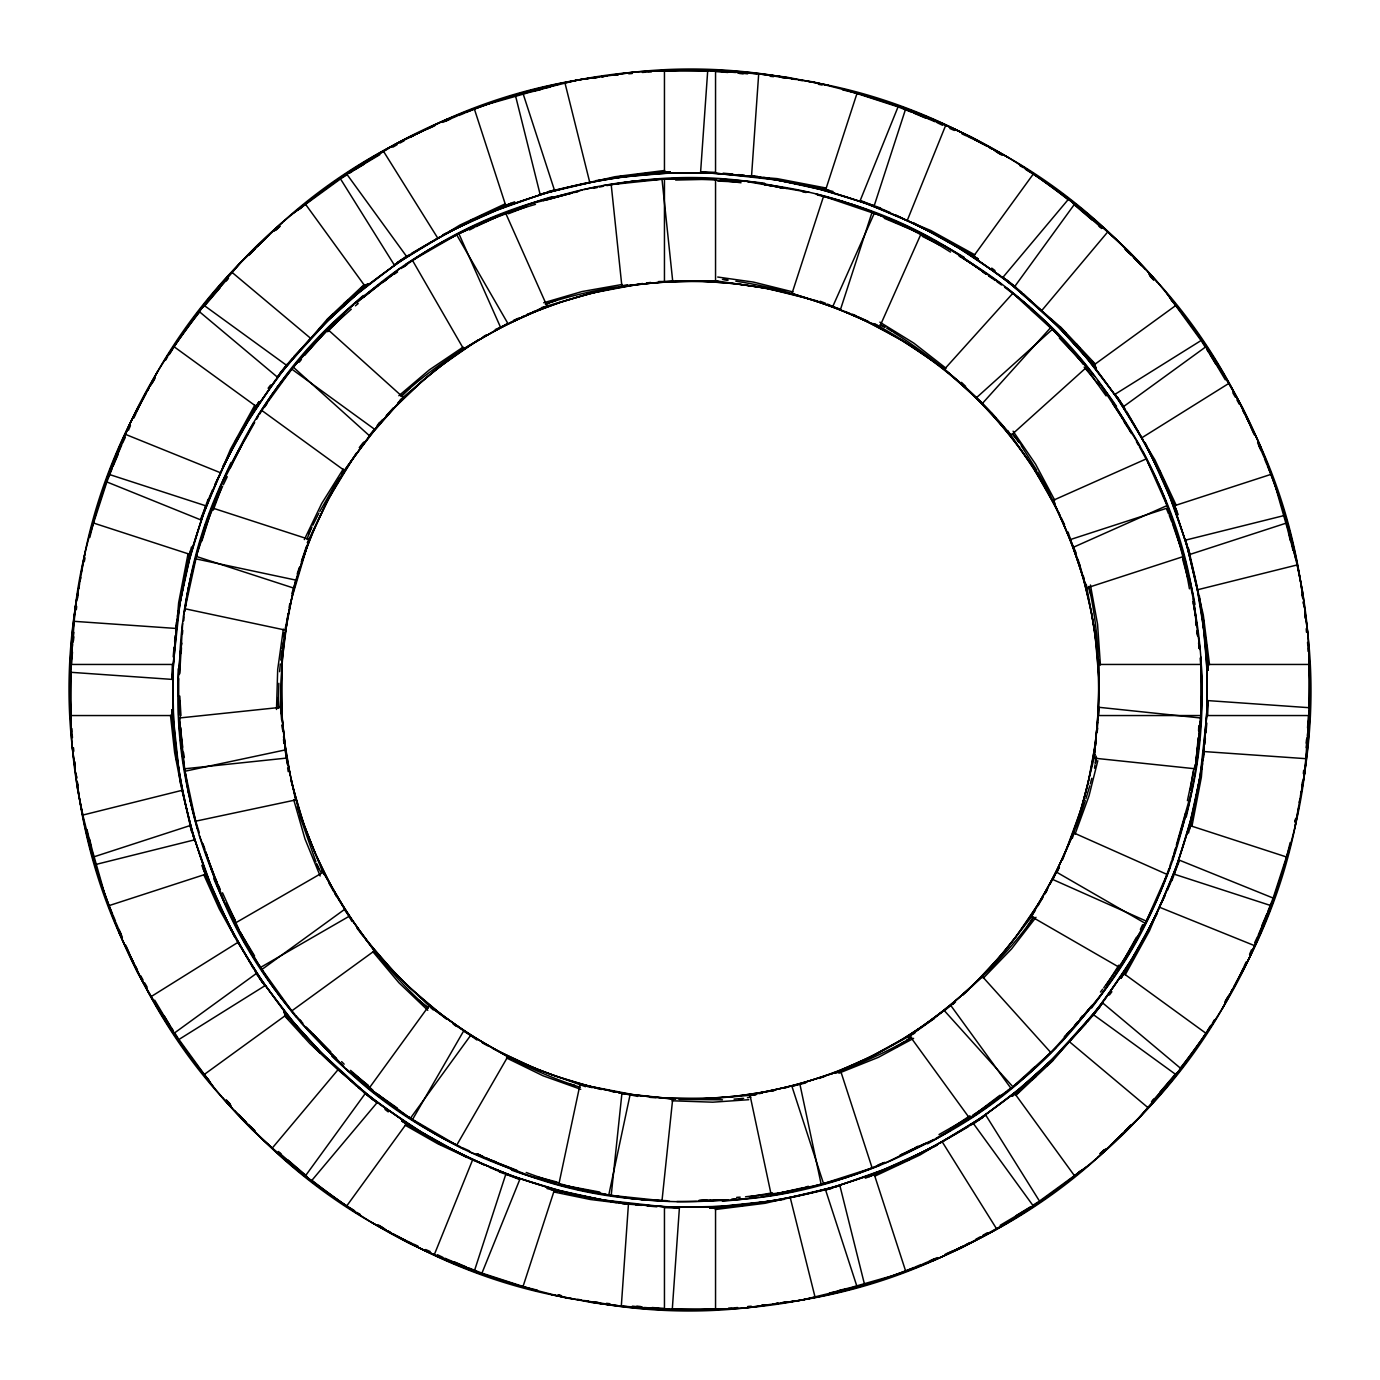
<?xml version="1.0" encoding="UTF-8"?>
<svg xmlns="http://www.w3.org/2000/svg" width="1380" height="1380" viewBox="0 0 1380 1380"><rect width="100%" height="100%" fill="white"/><g stroke="black" fill="none" stroke-linecap="round" stroke-linejoin="round"><path stroke-width="1.5" d="M179.693 673.854L182.643 623.45M172.517 665.125L173.604 720.257L179.745 778.389M1207.483 714.875L1206.724 665.522L1202.877 621M1201.911 692.105L1199.979 728.795L1196.063 759.224M179.469 669.024C180.194 605.889 195.598 543.272 222.611 486.312M178.71 678.615L178.675 715.254M71.105 673.095C68.741 721.309 72.243 769.937 83.283 816.995M1308.896 706.905C1311.259 658.691 1307.757 610.064 1296.717 563.005M1198.565 730.796L1198.806 725.552M281.899 661.969L281.951 718.704M171.879 677.442L172.586 665.039M181.16 653.447L181.47 647.651M1201.1 714.323C1203.412 677.545 1200.859 640.51 1193.735 604.371M1208.121 702.558L1207.414 714.961M278.846 683.29L278.26 708.371M178.9 674.716L180.107 657.122M72.502 644.477L70.346 672.267L172.258 679.409L173.035 666.505M1199.945 734.108L1200.514 724.811M1206.965 713.495L1207.742 700.591L1309.655 707.733L1307.498 735.523M71.657 663.383L72.467 652.05M1198.185 737.765L1195.373 768.798L1093.754 758.12L1099.101 707.319L1200.704 717.997L1195.373 768.798M1308.344 716.617L1307.533 727.95M70.346 672.267L75.279 607.528L85.319 551.448M172.258 679.409L178.624 602.888L188.094 553.535M282.262 655.673L283.228 643.097M628.435 1204.188L679.409 1207.742L672.267 1309.655L621.311 1306.101L628.435 1204.188L590.312 1199.496L553.535 1191.906M826.465 188.094L777.113 178.624L700.591 172.258L707.733 70.346L735.523 72.502M751.565 175.812L758.69 73.899L707.733 70.346M1097.807 722.258L1097.152 730.641M1191.906 826.465L1201.376 777.113L1207.742 700.591M1294.681 828.552L1304.721 772.472L1309.655 707.733M173.19 664.384L179.935 603.457L189.491 554.812M1206.81 715.616L1200.065 776.543L1190.509 825.188M173.19 656.897L174.035 647.237M1206.81 723.103L1205.965 732.763M182.401 634.179L182.729 630.35M1199.479 739.715L1198.547 749.064M279.605 671.681L280.312 663.935M180.125 655.345C173.949 714.961 180.953 775.733 199.341 832.744M73.364 627.158L73.744 623.294M74.123 619.43C78.263 569.595 92.184 521.261 108.813 474.306L205.982 505.874L188.525 560.142M1305.877 760.57C1301.737 810.405 1287.816 858.74 1271.187 905.694L1174.018 874.127L1191.475 819.858M1306.256 756.706L1306.636 752.842M180.504 653.189L181.574 643.373M1199.841 726.087L1200.272 721.861M76.314 609.788L76.676 606.458M1303.324 773.542L1303.686 770.213M283.832 636.853L284.263 632.678M174.622 641.424L175.26 635.593M280.744 660.054L281.848 650.774M1095.686 745.631L1096.22 740.646M1204.74 744.407L1205.378 738.576M72.726 642.459L73.847 632.368M73.451 640.682L73.865 636.887M1306.136 743.113L1306.55 739.318M1306.153 747.632L1307.274 737.541M180.297 653.534L181.556 642.769M183.695 620.827L184.126 617.033M1093.754 758.12C1100.912 701.144 1101.516 642.718 1088.924 586.431M1097.135 732.314L1097.652 728.192M175.933 629.78L179.831 602.577M1204.067 750.22L1200.169 777.423M77.625 598.178L78.056 594.866M1301.944 785.134L1302.375 781.822M184.834 611.375C192.303 552.707 211.606 495.506 241.931 444.705M1094.461 755.533L1095.099 750.582M1095.289 763.088L1096.203 756.171M1197.133 760.311L1198.133 752.807M78.936 588.294L79.385 584.999M1300.616 795.001L1301.064 791.706M1193.252 770.764L1190.319 790.136M282.089 648.962L291.749 598.299L309.224 539.425L212.054 507.857L201.911 540.977M183.557 616.325L188.37 588.001L195.132 559.952M1096.031 740.577L1087.94 783.875L1076.245 826.448M1094.513 768.246L1095.03 764.813M175.898 626.054L176.468 622.19M1203.533 757.81L1204.102 753.946M1195.701 769.73L1196.874 762.191M288.006 613.548L281.882 662.918L280.382 706.905M177.416 616.377L178.4 610.598M1201.601 769.402L1202.584 763.623M180.159 600.645L181.16 594.832M1195.166 764.399L1187.404 800.693M1198.841 785.168L1199.841 779.355M77.953 592.072C70.57 633.368 68.396 675.562 71.07 717.428M81.437 571.958C91.408 511.48 112.608 453.071 142.52 399.631M1298.563 808.042C1288.592 868.52 1267.392 926.929 1237.481 980.369M1302.047 787.928C1309.43 746.632 1311.604 704.438 1308.93 662.573M178.745 608.666L189.526 559.193L205.534 506.425M1201.255 771.334L1190.474 820.807L1174.466 873.575M78.005 591.434C67.862 646.702 66.085 703.576 73.813 759.276M181.505 592.9L190.509 550.706M1195.408 771.61L1191.785 790.464M1198.495 787.1L1189.491 829.294M1301.995 788.567C1312.139 733.298 1313.915 676.424 1306.187 620.724M78.539 588.846L79.436 584.033M1300.564 795.967L1301.461 791.154M78.626 588.07L79.264 584.706M289.093 607.493L289.852 603.491M1300.736 795.294L1301.374 791.93M283.349 629.177L277.69 669.524L276.5 709.475M1094.995 754.515L1081.765 807.335L1062.617 859.706M80.092 580.842L80.73 577.634M1299.27 802.366L1299.908 799.158M1097.807 760.725L1089.044 795.76L1075.106 834.038M1095.375 763.295L1096.565 757.637M599.731 1192.044L558.814 1184.368L580.048 1084.421L637.75 1096.41M558.814 1184.368L608.77 1194.976L630.022 1095.047M1184.609 817.202L1185.403 813.665M1191.354 792.344L1176.347 845.077M184.196 578.168L185.11 574.235M1194.89 805.765L1195.805 801.832M89.804 537.476L94.306 519.449M84.266 561.695L85.043 557.831M1294.975 821.497L1295.734 818.306M1290.197 842.525L1285.694 860.551M1294.958 822.17L1295.768 818.823M1184.23 818.978L1172.431 860.585M1185.023 816.667C1173.069 869.607 1150.748 920.046 1120.267 964.896M185.61 572.252L187.577 564.368M197.875 549.809L185.024 608.77L284.953 630.022L295.579 580.048L195.632 558.814L196.892 554.76M1192.424 815.632L1194.39 807.749M189.992 552.828L191.51 546.877M1188.491 833.123L1190.009 827.172M188.629 560.401L190.199 554.467L93.029 522.882M1191.371 819.599L1189.802 825.533L1286.971 857.118M1090.269 783.909L1091.787 778.303M198.375 548.015L206.034 522.917M94.772 517.673C105.622 477.445 121.181 438.478 141.295 401.994M295.993 580.169L296.907 576.909M1285.228 862.327C1274.378 902.555 1258.819 941.522 1238.705 978.006M88.924 537.286L106.622 482.672M1291.076 842.714L1273.378 897.328M291.818 593.676L309.224 539.425M297.356 575.288L298.287 572.045M1089.769 785.789L1085.888 798.813M298.753 570.423L299.702 567.197M1173.776 853.823L1175.449 848.286M301.668 560.78L306.36 546.514M1172.051 859.292L1173.207 855.652M212.054 507.857L196.27 556.433L293.44 588.001M819.858 188.525L874.127 205.982L905.694 108.813L857.118 93.029L825.533 190.199L819.599 188.629M560.142 1191.475L505.874 1174.018L474.306 1271.187L522.882 1286.971L554.467 1189.802L560.401 1191.371M1085.301 800.676C1072.294 841.386 1053.164 879.905 1031.153 916.458L1119.629 967.535L1136.447 937.244M1179.279 836.78C1197.133 784.358 1204.464 728.485 1201.255 673.233M297.235 573.787L299.201 567.887M1169.636 866.554L1171.465 861.12M1072.277 838.333L1074.295 832.416M213.279 510.1L221.421 488.037M1169.033 868.365C1148.056 930.137 1113.212 987.183 1067.309 1033.603M307.015 539.183L310.603 529.368M206.672 521.14L220.076 487.416A1027.237 671.318 41.4 0 1 231.098 462.473M206.138 504.666L208.035 499.405M301.237 561.988L312.587 532.749L328.578 498.404M1171.965 880.595L1173.862 875.334M1170.067 867.365L1159.459 894.067M201.118 517.948L205.62 506.374M1178.882 862.052L1174.38 873.626M121.802 444.791L106.139 481.655L200.876 519.932C216.695 478.877 235.514 438.823 259.043 401.58L235.463 442.238L214.849 484.535M1258.198 935.209L1273.861 898.346L1179.124 860.068C1163.306 901.123 1144.486 941.177 1120.957 978.42L1144.538 937.762L1165.151 895.465M107.364 480.654L112.229 468.338M1267.772 911.663L1272.636 899.346M120.043 446.913C139.242 398.337 166.48 353.159 199.238 312.536M106.139 481.655L130.841 421.607L157.734 371.375M200.876 519.932L230.564 449.121L254.834 405.116M472.564 1159.994L519.932 1179.124L481.655 1273.861L434.286 1254.713L472.564 1159.994L437.753 1143.761L405.116 1125.166M974.884 254.834L930.879 230.564L860.068 200.876L898.346 106.139L935.209 121.802M907.436 220.007L945.714 125.287L898.346 106.139M1125.166 974.884L1149.437 930.879L1179.124 860.068M1222.266 1008.625L1249.159 958.393L1273.861 898.346M304.325 539.597L321.661 503.597L343.258 469.027M207.966 500.612L212.503 489.883M1172.034 879.388L1167.497 890.117M112.936 466.578L118.128 454.331M1261.872 925.67L1267.064 913.422M307.257 542.685L328.181 499.267L356.161 453.261M128.461 430.232L130.462 425.609M1249.538 954.391L1251.539 949.768M1257.042 940.332C1238.05 986.183 1211.864 1028.842 1180.763 1067.465M832.882 306.274L874.437 212.934L921.116 233.72L879.56 327.06L827.431 304.066M1057.235 871.85L1059.443 866.933L1031.153 916.458M230.391 467.682L232.651 462.731M133.895 417.985L135.982 413.431M1244.018 966.569L1246.106 962.015M220.076 487.416L242.449 443.998M308.723 534.025L311.966 527.039M136.689 411.93L138.811 407.411M1156.802 900.14L1145.176 923.306L1119.629 967.535M1241.189 972.59L1243.311 968.07M233.393 461.075L253.575 422.849M232.133 463.18C247.624 429.749 267.323 398.303 290.818 369.909M122.647 442.928L125.304 437.374M1140.363 929.43L1142.64 924.669M1254.696 942.626L1257.352 937.072M139.535 405.927L143.934 397.026M223.37 484.708L227.252 476.704M1240.465 974.073L1236.066 982.974M312.812 525.297L318.884 513.188M1142.209 929.447L1145.469 922.772M222.56 466.82L248.279 420.797L275.897 379.293M1157.441 913.181L1131.721 959.203L1104.103 1000.707M144.676 395.543L150.782 383.864M1235.324 984.458L1229.218 996.136M329.544 496.541L339.532 478.067M1141.363 931.086C1123.579 965.931 1100.464 997.913 1073.916 1026.582M1050.215 883.856L1052.561 879.353M319.798 511.48L334.029 486.605L349.157 463.68M151.559 382.415C180.332 328.802 219.041 280.813 264.08 240.016M1045.419 892.739L1047.834 888.306M1228.442 997.585C1199.669 1051.198 1160.959 1099.187 1115.92 1139.984M247.141 435.925L254.645 422.522M1143.192 926.653L1145.245 922.961M142.071 400.562L144.469 396.284M1235.531 983.716L1237.929 979.438M143.347 398.13L145.883 393.662M1234.117 986.338L1236.652 981.87M1040.503 901.502L1042.987 897.138M147.591 390.678L149.316 387.711M341.619 474.427L343.706 470.804M1230.684 992.289L1232.409 989.322M235.307 441.221L237.326 437.753M1037.984 905.815L1039.658 902.934M256.577 419.227L258.509 415.949M150.179 386.21L153.697 380.294M165.496 360.335L167.567 356.868M1212.434 1023.132L1214.504 1019.665M1226.303 999.707L1229.822 993.79M1118.904 965.103L1106.346 984.975M240.362 432.544L250.988 415.259M1044.729 894.257L1046.868 890.704M1136.499 952.649L1130.082 963.016M242.846 443.135L246.606 436.96M151.869 383.588L155.267 377.999M1033.706 912.956L1035.431 910.11M1224.733 1002.001L1228.131 996.412M259.509 414.328L262.476 409.446M1033.258 917.148L1026.772 927.481M169.671 353.435L171.775 350.02M1208.225 1029.98L1210.329 1026.565M1042.555 897.811L1015.352 937.606L988.753 970.174M1031.084 917.183L1032.844 914.371M169.222 354.695C195.598 311.742 228.011 272.447 265.564 238.792M1210.777 1025.305C1184.402 1068.258 1151.99 1107.553 1114.436 1141.208M257.301 416.708L273.223 392.783M263.494 407.859L266.53 403.064M252.109 413.534L286.574 365.321L203.912 305.273L173.897 346.604L256.542 406.652M1123.458 973.349L1206.103 1033.396L1176.088 1074.727L1093.426 1014.68L1127.891 966.466M267.565 401.477C298.58 353.487 339.135 311.707 386.365 279.519M165.566 358.852L171.517 350.106M1208.483 1029.894L1214.435 1021.148M252.091 413.155L255.438 408.273M1124.562 971.727L1127.909 966.845M1035.983 917.303L1011.54 948.923L983.233 978.23M1119.284 966.345L1103.759 987.821M360.801 446.534L364.337 441.565M350.21 462.179L372.859 432.44L403.391 397.561L327.474 329.199L304.721 355.333M1033.896 917.165C1000.5 964.172 956.668 1002.812 909.541 1035.638L969.605 1118.283L999.983 1095.237M1031.326 917.096L1004.26 951.786L971.744 986.7M397.44 1108.157L369.081 1088.268L429.128 1005.606L476.963 1040.037M973.349 256.542L1033.396 173.897L1074.727 203.912L1014.68 286.574L966.466 252.109M406.652 1123.458L346.604 1206.103L305.273 1176.088L365.321 1093.426L413.534 1127.891M470.459 1035.638L410.395 1118.283L369.081 1088.268M277.001 377.758L287.092 364.216M1102.999 1002.242L1092.908 1015.784M268.117 388.263L270.601 385.003M1109.399 994.997L1111.883 991.737M277.087 387.401L300.219 358.852L326.301 331.649M1089.027 1008.849L1061.341 1042.055M1090.7 1007.055C1058.615 1050.094 1018.233 1086.767 972.727 1115.195M376.999 425.799L379.603 422.47M1100.481 992.03L1102.655 989.236M294.026 366.149L297.442 361.767M1080.178 1018.664L1082.576 1015.611M299.253 362.181L301.444 359.438M279.502 373.687L292.612 357.972M359.248 447.603L362.923 443.066M1075.296 1024.685L1077.745 1021.666M1100.498 1006.313L1087.388 1022.028M226.769 279.709L199.1 311.432L277.363 377.102L285.574 367.132M1094.426 1012.868L1102.637 1002.898L1180.901 1068.569L1153.232 1100.291M204.188 306.481L220.179 287.696M374.739 429.404L376.878 426.8M1175.812 1073.519L1159.821 1092.305M220.541 285.677L228.062 276.707M199.1 311.432L241.155 261.941L282.245 222.49M277.363 377.102L327.491 318.935L364.165 284.573M377.965 425.488L381.208 421.625M337.962 1069.793L377.102 1102.637L311.432 1180.901L272.291 1148.056L337.962 1069.793L309.879 1043.591L284.573 1015.835M1095.427 364.165L1061.065 327.491L1002.898 277.363L1068.569 199.1L1100.291 226.769M1042.038 310.207L1107.709 231.944L1068.569 199.1M1015.835 1095.427L1052.509 1061.065L1102.637 1002.898M1097.755 1157.51L1138.845 1118.059L1180.901 1068.569M226.303 280.951L228.494 278.363M286.954 365.51L328.216 320.177L367.684 283.832M1093.046 1014.49L1051.784 1059.823L1012.316 1096.169M1151.506 1101.637L1153.697 1099.049M303.376 354.574L329.078 326.905L353.366 304.911M385.589 416.536L393.369 407.79M293.871 356.506L330.044 318.021L367.787 283.711M1086.129 1023.494L1058.288 1053.63L1025.547 1084.766M233.22 270.894C265.874 233.013 305.549 202.101 346.604 173.897L406.652 256.542L357.506 292.595M1146.78 1109.106C1114.126 1146.987 1074.451 1177.899 1033.396 1206.103L973.349 1123.458L1022.494 1087.406M1065.326 1036.432C1021.994 1086.336 967.622 1126.787 906.66 1152.542M327.474 329.199L293.285 367.166L369.202 435.528L403.391 397.561M378.465 424.074L382.657 419.486M327.664 331.735L344.086 314.916M249.694 254.558L253.109 250.919M397.889 402.874L400.166 400.459M1126.891 1129.082L1130.306 1125.442M402.667 395.18L409.964 387.694M386.918 414.932L423.246 380.156L457.712 352.59M1064.325 1036.656L1069.88 1030.929M1056.425 1047.282L1035.88 1067.361L1013.921 1086.095M257.715 246.14L262.355 241.431M1117.645 1138.569L1122.285 1133.86M263.528 240.275L269.411 234.514M1116.472 1139.725L1110.59 1145.486M318.573 329.147L357.524 293.716L402.874 258.853M968.812 989.563L962.878 995.187M398.837 395.732L429.318 369.892L463.111 347.105M271.774 232.22C316.382 189.198 369.012 154.905 425.54 129.72M1108.226 1147.781C1063.618 1190.802 1010.988 1225.095 954.46 1250.28M1052.992 1059.029L1018.009 1089.993L977.126 1121.147M327.56 330.441L351.296 309.224M275.948 230.167L280.088 226.32M400.269 399.752L437.046 368.598L477.825 340.101M1099.912 1153.68L1104.052 1149.833M327.095 319.677L332.96 314.261M1047.041 1065.74L1052.906 1060.323M400.838 396.302C443.291 357.265 494.195 328.578 547.118 306.274L505.563 212.934L475.703 226.786M976.609 397.561L1052.526 329.199L1086.716 367.166L1010.798 435.528C975.712 390.212 929.499 355.178 880.181 326.801M952.856 1004.312L955.547 1001.915M363.268 297.562L399.976 268.427M1024.081 1086.077L1012.213 1096.289M345 303.548L365.321 286.574L305.273 203.912L297.614 210.416M1035 1076.452L1014.68 1093.426L1074.727 1176.088L1082.386 1169.584M274.137 231.219L279.571 226.355M1103.379 1150.903L1105.863 1148.781M1100.429 1153.646L1104.362 1150.265M363.975 296.562C413.155 253.282 472.512 222.163 535.457 204.378M299.753 208.984C335.254 178.9 374.67 153.422 416.846 133.774M1008.573 1090.286L1011.419 1087.906M1080.247 1171.016C1044.746 1201.1 1005.33 1226.579 963.154 1246.226M343.81 303.617L348.329 299.926M1031.671 1080.074L1036.19 1076.383M355.402 305.808L358.179 303.548M357.834 301.168L378.017 285.574A510.841 510.841 0 0 0 356.678 302.893M1004.278 1093.84L983.336 1109.641M942.868 1011.506L933.57 1018.751M293.474 213.158L339.911 179.366M1086.526 1166.842L1040.089 1200.635M382.709 282.521L385.745 280.14M909.541 1035.638L953.977 1003.191M360.68 288.368L365.51 284.66M1016.094 1094.099L1019.32 1091.632M388.781 277.76L394.904 273.102M928.223 1022.804L932.242 1019.768M1007.762 1090.528L1011.143 1087.992M926.86 1023.788L907.816 1037.208M969.605 1118.283L1010.919 1088.268L950.872 1005.606M459.419 351.365L462.8 348.899M401.08 268.565L405.737 265.236M382.829 282.106L387.694 278.674M969.933 1115.765L950.372 1128.805M934.398 1018.509L902.899 1039.054L864.139 1060.271M404.409 257.784L407.48 255.662M972.52 1124.338L975.591 1122.216M407.29 264.132L418.278 256.68M906.867 1040.089L911.18 1037.122M975.522 1114.988L981.767 1110.71M394.266 274.206L397.578 271.981M405.875 264.339L430.146 248.969M901.071 1043.918L903.969 1042.004M397.354 262.321L409.584 254.541M973.918 1116.041L935.778 1138.483M982.646 1117.679L970.416 1125.459M419.848 255.628C466.095 225.216 518.156 203.619 572.476 192.889M379.845 154.681L340.118 178.262L394.249 264.908C432.337 240.241 472.357 218.351 514.671 201.825M1000.155 1225.319L1039.882 1201.738L985.751 1115.092C947.663 1139.759 907.643 1161.649 865.329 1178.175M896.672 1046.73L899.605 1044.85M341.688 178.158L346.484 175.122M349.675 173.104L352.866 171.068M1030.325 1206.896L1015.766 1215.832M1033.516 1204.878L1038.312 1201.842M371.772 158.321C418.192 128.426 470.045 108.33 522.882 93.029L554.467 190.199L498.439 208.639M340.118 178.262L395.405 144.193L446.672 119.37M394.249 264.908L459.902 225.078L505.391 203.74M237.843 942.419L264.908 985.751L178.262 1039.882L151.196 996.567L237.843 942.419L219.213 908.834L203.74 874.61M1176.26 505.391L1154.922 459.902L1115.092 394.249L1201.738 340.118L1225.319 379.845M1142.157 437.581L1228.804 383.433L1201.738 340.118M874.61 1176.26L920.098 1154.922L985.751 1115.092M881.561 1171.361L825.533 1189.802L857.118 1286.971C922.409 1269.152 984.285 1240.344 1039.882 1201.738M913.612 1038.364L878.422 1057.322L838.868 1073.192M411.361 253.437L439.996 236.825M968.639 1126.563L940.004 1143.175M483.052 336.858L486.536 334.736M969.76 1117.058L939.004 1134.55M354.47 170.05L364.234 164.168M914.854 1033.068L876.248 1054.216L838.247 1071.191M1001.604 1225.82L961.067 1248.072L933.518 1260.63M911.783 1037.398C862.138 1066.757 806.386 1084.232 749.978 1095.047L771.23 1194.976L803.298 1187.645M254.576 955.926L234.824 923.306L323.317 872.212L351.969 921.46M348.847 916.458L260.372 967.535L234.824 923.306M392.731 147.212L397.078 144.71M982.922 1235.29L987.269 1232.789M399.993 143.054L404.34 140.605M975.66 1239.395L980.007 1236.946M435.856 245.623L458.885 233.72L505.563 212.934M924.841 1143.589L886.046 1162.65M927.101 1142.623C894.93 1160.563 860.499 1174.432 824.809 1183.591M441.721 235.894L466.147 223.267M938.279 1144.106L913.853 1156.733M410.188 137.413L414.569 135.067M965.431 1244.933L969.812 1242.587M458.332 233.962L473.219 226.32M914.474 1148.039L917.924 1146.228M416.036 134.291L427.783 128.271M469.493 229.977L474.151 227.562M963.965 1245.709L952.217 1251.729M905.866 1152.455L912.767 1148.954M443.014 234.686L446.516 232.927M933.484 1147.073L936.986 1145.314M934.07 1139.397L900.191 1155.181M509.496 322.954L517.069 319.228M448.259 232.03L496.265 210.381L550.154 191.234M931.741 1147.97L883.735 1169.619L829.846 1188.766M429.266 127.547L433.7 125.39M900.657 1155.008L904.124 1153.318M946.301 1254.61L950.734 1252.454M495.144 329.63L547.118 306.274M862.241 1061.186L852.771 1065.722M467.906 222.387L483.897 214.849M912.094 1157.613L896.103 1165.151M435.183 124.683C483.811 101.24 536.147 85.802 589.553 78.212M944.817 1255.317C896.189 1278.76 843.853 1294.198 790.447 1301.789M474.927 225.527L488.606 219.299M521.623 317.072L524.659 315.658M418.33 133.084L422.78 131.048M957.22 1248.952L961.67 1246.916M850.874 1066.585L843.232 1070.035M442.739 122.406L448.293 119.888M526.177 314.951L530.748 312.88M931.707 1260.112L937.262 1257.594M485.691 214.038L510.911 203.291M894.309 1165.962L869.09 1176.709M424.264 130.376L428.749 128.392M1073.726 547.118L1167.066 505.563L1146.28 458.885L1052.94 500.44L1076.107 552.983M951.251 1251.608L955.736 1249.624M427.11 129.013L431.837 126.925M948.163 1253.074L952.89 1250.987M470.218 220.662L473.892 219.041M532.283 312.208L535.337 310.862M906.108 1160.959L909.782 1159.338M513.55 320.35L519.242 317.866M884.994 1162.305C827 1188.266 763.399 1201.877 699.798 1200.686M452.002 118.214L457.574 115.817M430.25 127.736L434.752 125.804M922.427 1264.184L927.998 1261.786M945.248 1254.196L949.751 1252.264M536.855 310.207L544.514 306.964M835.556 1073.347L841.317 1070.88M479.429 216.643L486.899 213.486M893.102 1166.514L900.571 1163.357M458.885 115.506L464.06 113.333M899.984 1155.336L904.987 1153.249M915.941 1266.668L921.116 1264.494M490.331 218.54L526.108 205.223M545.825 304.48L549.033 303.134M465.008 112.642L474.306 108.813L505.874 205.982L496.334 209.691M914.992 1267.358L905.694 1271.187L874.127 1174.018L883.666 1170.309M526.918 314.657L560.297 302.289L600.731 290.611M446.12 120.905L450.915 118.956M929.085 1261.044L933.88 1259.095M465.767 112.625C502.82 97.359 541.547 86.095 581.101 79.609M488.779 212.727L494.437 210.45M508.323 213.797L526.556 206.638M885.563 1169.55L891.221 1167.273M914.233 1267.375C877.18 1282.641 838.454 1293.905 798.899 1300.391M879.422 1165.427L852.478 1175.415M550.655 302.479L557.123 299.926M830.553 1074.192L836.332 1071.949M460.23 113.954L488.141 104.121L529.73 92.288M919.77 1266.047L891.86 1275.879L850.27 1287.713M819.013 1078.453L824.792 1076.366M543.703 302.755L582.067 291.542L622.19 284.47M541.391 307.671L589.639 293.491L642.545 283.487M545.307 304.083C599.972 285.677 658.122 280.174 715.547 281.33L715.547 179.159L675.665 180.055M1070.777 539.425L1167.946 507.857L1183.73 556.433L1086.56 588.001L1068.085 532.042M547.67 199.686L582.464 189.957M527.954 204.637L571.423 193.234M551.948 190.699L555.536 189.612M824.464 1190.388L828.052 1189.301M846.199 1177.502L810.698 1187.007L780.545 1192.682M552.19 197.961C613.013 178.969 677.977 174.398 741.043 182.764M818.219 1185.265L872.143 1167.946L840.575 1070.777L791.999 1086.56L823.567 1183.73L817.374 1185.144M804.989 1187.214L808.37 1186.283M550.43 87.009L515.378 95.186L540.098 194.321C582.619 182.988 626.072 174.674 670.025 171.81M829.57 1292.991L864.622 1284.815L839.903 1185.679C797.381 1197.012 753.929 1205.327 709.976 1208.19M547.826 191.751L586.5 182.867M832.175 1188.249L793.5 1197.133M545.962 87.423L559.228 84.128M515.378 95.186L578.479 79.867L634.904 72.105M540.098 194.321L614.825 176.726L664.694 170.482M181.97 790.343L194.321 839.903L95.186 864.622L82.835 815.062L181.97 790.343L174.639 752.635L170.482 715.306M1209.518 664.694L1203.274 614.825L1185.679 540.098L1284.815 515.378L1292.991 550.43M1198.03 589.657L1297.166 564.938L1284.815 515.378M783.702 1088.216L786.98 1087.406M749.978 1095.047L805.661 1083.007M715.306 1209.518L765.176 1203.274L839.903 1185.679M745.096 1307.895L801.521 1300.133L864.622 1284.815M602.767 290.093L606.855 289.127M531.559 91.822L540.822 89.665M839.178 1290.334L848.441 1288.178M772.265 1090.907L775.525 1090.166M584.206 189.56L596.505 186.921M608.908 288.644L612.996 287.73M563.005 83.283C610.064 72.243 658.691 68.741 706.905 71.105M816.995 1296.717C769.937 1307.757 721.309 1311.259 673.095 1308.896M593.728 188.301L597.471 187.473M771.23 1194.976L821.186 1184.368L799.952 1084.421M787.29 1192.665L796.519 1190.75M599.334 187.094L603.077 186.334M759.19 1093.667L762.467 1093.012M623.225 285.574L627.331 284.78M772.559 1192.82L749.375 1196.788M588.415 182.488L594.193 181.384M785.807 1198.616L791.585 1197.512M574.235 192.51L577.806 191.837M752.669 1094.909L755.93 1094.288M606.821 185.61L612.427 184.575M747.443 1097.721L750.875 1097.083M779.838 1194.045L785.427 1193.01M596.125 181.039L609.667 178.71M783.875 1198.961L770.333 1201.29M773.525 1090.683L736.247 1096.203L698.487 1099.084M594.642 77.987L597.902 77.401M782.098 1302.599L785.358 1302.013M603.56 185.576L631.988 181.401L660.761 179.159M614.29 184.247C671.249 174.139 730.21 175.398 786.6 188.439M602.801 76.556L606.062 76.021M738.869 1099.17L742.302 1098.601M773.939 1303.979L777.199 1303.445M770.454 1195.58L777.975 1194.39M595.815 180.659L599.679 180.055M780.321 1199.945L784.185 1199.341M582.705 79.35L589.157 78.35M610.943 75.245L617.464 74.279M611.599 178.4L638.871 174.656M768.401 1201.601L709.924 1208.225M769.057 1304.755L762.536 1305.722M790.843 1301.651L797.295 1300.65M601.611 179.745L619.068 177.347M778.389 1200.255L720.257 1206.396L665.125 1207.483M773.611 1193.683L778.82 1192.941M592.4 77.884L598.868 77.004M787.601 1302.116L781.132 1302.996M591.244 77.97L598.006 77.038M760.984 1196.926L768.574 1195.891M781.994 1302.962L788.756 1302.03M620.724 73.813C676.424 66.085 733.298 67.862 788.567 78.005M759.276 1306.187C703.576 1313.915 646.702 1312.139 591.434 1301.995M601.404 76.625L604.802 76.193M646.599 282.952L650.653 282.452M771.886 1193.942L745.528 1196.771M775.198 1303.807L778.596 1303.376M621 177.123L665.522 173.276L714.875 172.517M755.878 1094.858L711.994 1098.48L662.141 1098.152M602.094 76.59L606.959 76.021M620.034 176.381L624.002 175.916M773.042 1303.979L777.906 1303.41M749.513 1198.271L759.086 1197.185M748.771 1099.705L712.736 1102.189L672.008 1100.774M640.82 174.415L670.076 171.775M182.729 747.218L179.297 717.997L280.899 707.319L287.057 763.951M179.297 717.997L184.627 768.798L286.247 758.12M613.341 75.245L616.757 74.882M763.244 1305.118L766.659 1304.755M642.356 72.467L646.392 72.088M615.083 75.141L618.326 74.831M733.608 1307.912L737.644 1307.533M761.674 1305.169L764.917 1304.859M745.666 1198.616L732.125 1199.686M743.648 1098.359L734.022 1099.135M634.007 174.915L638.043 174.57M741.957 1205.43L745.994 1205.085M647.738 72.209L651.446 71.898M628.763 73.796L632.195 73.519M728.554 1308.102L732.263 1307.792M747.805 1306.481L751.238 1306.205M720.05 1199.893L698.418 1201.255M722.499 1199.927C656.087 1206.172 588.57 1195.925 526.246 1172.5M658.45 71.07L715.547 70.604L715.547 172.776L664.453 172.776L664.453 70.604L649.652 71.07M721.55 1308.93L664.453 1309.396L664.453 1207.224L715.547 1207.224L715.547 1309.396L730.348 1308.93M736.661 1197.391L740.198 1197.15M646.116 173.915L654.241 173.345M725.759 1206.655L731.866 1206.224M662.573 71.07C704.438 68.396 746.632 70.57 787.928 77.953M717.428 1308.93C675.562 1311.604 633.368 1309.43 592.072 1302.047M644.822 173.483L650.653 173.155M699.108 1200.272L706.836 1199.876M728.226 1199.91L700.73 1200.583M671.249 178.641L716.427 178.745M672.698 281.33L687.861 280.83M658.571 281.537L715.547 281.33M722.447 1099.808L679.081 1099.412M696.624 1201.307L676.856 1201.532M715.547 179.159L664.453 179.159L664.453 281.33M709.562 280.83L717.859 281.072M666.505 1200.652L647.6 1199.893M717.721 181.073L737.282 181.953M669.662 1201.376L640.993 1199.548M723.793 279.45L727.277 279.605M697.849 280.916L735.488 283.711L770.903 288.817M702.558 171.879L714.961 172.586M677.442 1208.121L665.039 1207.414M700.591 172.258L713.495 173.035M666.505 1206.965L679.409 1207.742M716.617 71.657L727.95 72.467M663.383 1308.344L652.05 1307.533M672.267 1309.655L644.477 1307.498M73.899 621.311L175.812 628.435M1204.188 751.565L1306.101 758.69M675.424 1099.17L632.989 1094.599L580.048 1084.421M649.859 1097.341L655.983 1097.79M720.239 178.969L745.148 181.384M645.719 1199.772C592.986 1196.426 540.857 1183.419 492.884 1161.253M715.616 173.19L776.543 179.935L825.188 189.491M664.384 1206.81L603.457 1200.065L554.812 1190.509M723.103 173.19L732.763 174.035M656.897 1206.81L647.237 1205.965M752.842 73.364L756.706 73.744M760.57 74.123L813.665 81.972L857.118 93.029M619.43 1305.877L566.335 1298.028L522.882 1286.971M623.294 1306.256L627.158 1306.636M758.69 73.899L786.376 77.108L828.552 85.319M717.704 277.035L753.463 282.089L793 291.939M621.311 1306.101L593.624 1302.892L551.448 1294.681M716.013 280.847L765.745 288.127L817.874 301.082M770.213 76.314L773.542 76.676M606.458 1303.324L609.788 1303.686M738.576 174.622L744.407 175.26M635.593 1204.74L641.424 1205.378M739.318 73.451L743.113 73.865M636.887 1306.136L640.682 1306.55M737.541 72.726L747.632 73.847M632.368 1306.153L642.459 1307.274M722.43 279.416L728.174 280.106M750.22 175.933L777.423 179.831M629.78 1204.067L602.577 1200.169M781.822 77.625L785.134 78.056M634.403 1198.892L608.77 1194.976M594.866 1301.944L598.178 1302.375M766.607 185.006L809.215 192.389M764.227 184.454C800.814 188.853 836.815 197.875 871.073 211.433M791.706 78.936L795.001 79.385M584.999 1300.616L588.294 1301.064M747.063 181.608L785.651 188.336M603.854 1194.338L609.374 1195.115M753.946 175.898L757.81 176.468M622.19 1203.533L626.054 1204.102M779.545 187.766L783.374 188.37M735.816 281.192C785.824 288.644 833.917 305.67 879.56 327.06M596.505 1193.148L600.179 1193.769M618.62 1092.77L621.949 1093.322M763.623 177.416L769.402 178.4M610.598 1201.601L616.377 1202.584M779.355 180.159L785.168 181.16M594.832 1198.841L600.645 1199.841M808.042 81.437C868.52 91.408 926.929 112.608 980.369 142.52M571.958 1298.563C511.48 1288.592 453.071 1267.392 399.631 1237.481M611.978 1091.597L615.29 1092.201M771.334 178.745L820.807 189.526L873.575 205.534M608.666 1201.255L559.193 1190.474L506.425 1174.466M787.1 181.505L829.294 190.509M592.9 1198.495L550.706 1189.491M791.154 78.539L795.967 79.436M584.033 1300.564L588.846 1301.461M772.973 289.196L777.095 289.973M791.93 78.626L795.294 79.264M592.831 1192.544L574.425 1188.784M584.706 1300.736L588.07 1301.374M799.158 80.092L802.366 80.73M577.634 1299.27L580.842 1299.908M779.165 290.369L785.324 291.611M802.349 191.734L806.11 192.51M587.397 1086.543L592.279 1087.647M801.832 184.196L805.765 185.11M574.235 1194.89L578.168 1195.805M842.525 89.804L860.551 94.306M537.476 1290.197L519.449 1285.694M818.306 84.266L822.17 85.043M558.503 1294.975L561.695 1295.734M557.831 1294.958L561.177 1295.768M817.305 194.942L824.705 196.702M572.579 1188.335L557.848 1184.592M597.264 1088.527L601.318 1089.51M807.749 185.61L815.632 187.577M557.072 1182.039L538.114 1177.123M564.368 1192.424L572.252 1194.39M827.172 189.992L833.123 191.51M816.201 194.028L843.87 201.773M546.877 1188.491L552.828 1190.009M826.534 197.185C882.683 211.106 936.037 236.256 982.25 271.101M595.246 1087.992L555.036 1075.934L519.708 1062.376M568.215 1083.68L574.942 1085.422M862.327 94.772C902.555 105.622 941.522 121.181 978.006 141.295M517.673 1285.228C477.445 1274.378 438.478 1258.819 401.994 1238.705M842.714 88.924L897.328 106.622M537.286 1291.076L482.672 1273.378M556.019 1184.109L528.488 1175.415L493.936 1161.598M580.739 1089.286L543.116 1075.813L506.495 1057.942M585.5 1086.664L538.131 1069.776L493.074 1048.697M580.221 1087.267C525.193 1070.017 474.91 1040.278 429.128 1005.606M516.948 1170.344L469.925 1151.955M850.184 203.792C885.425 215.729 919.115 232.099 950.492 252.091M512.291 1169.067C463.094 1152.403 417.191 1126.528 377.016 1093.65M875.334 206.138L880.595 208.035M499.405 1171.965L504.666 1173.862M884.304 218.316L921.116 233.72M862.052 201.118L873.626 205.62M820.151 301.237L825.602 303.324M490.763 1159.873L496.179 1161.943M517.948 1178.882L506.374 1174.38M860.068 200.876C901.123 216.695 941.177 235.514 978.42 259.043L937.762 235.463L895.465 214.849M889.531 218.644L823.567 196.27L791.999 293.44L840.575 309.224L872.143 212.054L877.973 214.555M519.932 1179.124C478.877 1163.306 438.823 1144.486 401.58 1120.957L442.238 1144.538L484.535 1165.151M899.346 107.364L911.663 112.229M468.338 1267.772L480.654 1272.636M481.655 1273.861L444.791 1258.198M483.604 1156.992L488.969 1159.148M933.087 120.043C981.663 139.242 1026.841 166.48 1067.465 199.238M845.129 311.501L849.821 313.398M125.287 434.286L220.007 472.564M1159.994 907.436L1254.713 945.714M879.388 207.966L890.117 212.503M500.612 1172.034L489.883 1167.497M891.256 219.368L905.038 225.371M476.514 1154.008L481.827 1156.25M913.422 112.936L925.67 118.128M454.331 1261.872L466.578 1267.064M854.479 315.33L859.102 317.297M513.929 1059.874L517.776 1061.531M949.768 128.461L954.391 130.462M425.609 1249.538L430.232 1251.539M439.668 1257.042C393.818 1238.05 351.158 1211.864 312.536 1180.763M945.714 125.287L971.054 136.896L1008.625 157.734M860.637 317.969L868.261 321.368M434.286 1254.713L408.946 1243.104L371.375 1222.266M508.202 1057.304L512.014 1059.012M462.541 1147.763L469.493 1150.937M962.015 133.895L966.569 135.982M413.431 1244.018L417.985 1246.106M486.743 1158.303L492.143 1160.804M852.288 314.105L856.066 315.865M968.07 136.689L972.59 138.811M872.798 323.455L877.301 325.594M486.329 1158.199L491.228 1160.511M407.411 1241.189L411.93 1243.311M460.834 1146.953C405.013 1120.922 354.677 1083.128 314.692 1036.242M880.026 324.887L884.753 327.129M937.072 122.647L942.626 125.304M906.764 226.148L932.224 239.085M437.374 1254.696L442.928 1257.352M857.946 316.745L902.244 340.55L944.196 368.529M974.073 139.535L982.974 143.934M405.927 1240.465L397.026 1236.066M922.323 236.342L939.832 245.105M477.773 1154.008L483.138 1156.63M478.187 1154.232L483.069 1156.63M463.439 1148.902L437.978 1135.55L413.396 1120.457M913.181 222.56L959.203 248.279L1000.707 275.897M466.82 1157.441L420.797 1131.721L379.293 1104.103M984.458 144.676L996.136 150.782M395.543 1235.324L383.864 1229.218M890.98 330.251L895.585 332.649M879.888 322.161L913.888 343.172L946.007 368.253M997.585 151.559C1051.198 180.332 1099.187 219.041 1139.984 264.08M382.415 1228.442C328.802 1199.669 280.813 1160.959 240.016 1115.92M482.276 1042.849L487.64 1045.799M874.679 323.731L878.336 325.784M979.438 142.071L983.716 144.469M396.284 1235.531L400.562 1237.929M981.87 143.347L986.338 145.883M933.898 240.034L957.151 253.937L981.422 270.618M393.662 1234.117L398.13 1236.652M881.63 325.197L884.977 327.112M1056.683 872.212L1145.176 923.306M989.322 147.591L992.289 149.316M387.711 1230.684L390.678 1232.409M437.753 1142.675L441.221 1144.693M959.135 256.145L965.396 259.82M1019.665 165.496L1023.132 167.567M356.868 1212.434L360.335 1214.504M993.79 150.179L999.707 153.697M380.294 1226.303L386.21 1229.822M886.633 328.095L891.584 331.062M952.649 243.501L963.016 249.918M432.544 1139.639L415.259 1129.013M996.412 151.869L1002.001 155.267M377.999 1224.733L383.588 1228.131M966.932 260.768L970.019 262.666M963.43 258.353C1009.574 285.781 1050.301 322.092 1083.317 364.372M1026.565 169.671L1029.98 171.775M350.02 1208.225L353.435 1210.329M1025.305 169.222C1068.258 195.598 1107.553 228.011 1141.208 265.564M893.222 332.097C957.358 372.6 1012.351 428.145 1049.852 494.264M406.169 1115.696L456.694 1145.176L507.788 1056.683L463.542 1031.153L412.465 1119.629L408.998 1117.196M354.695 1210.777C311.742 1184.402 272.447 1151.99 238.792 1114.436M971.572 263.597L1001.311 283.901M403.046 1113.677L375.533 1094.03M463.784 1030.774L455.366 1025.15M982.577 271.826L985.769 273.982M1021.148 165.566L1029.894 171.517M350.106 1208.483L358.852 1214.435M966.845 252.091L971.727 255.438M408.273 1124.562L413.155 1127.909M988.977 276.138L995.291 280.52M996.86 281.641L1001.518 284.987M447.103 1019.389L431.026 1007.503M1002.242 277.001L1015.784 287.092M377.758 1102.999L364.216 1092.908M453.089 1023.943L456.435 1026.409M1004.588 287.247L1013.696 294.147M983.009 271.808L986.183 274.189M991.737 268.117L994.997 270.601M385.003 1109.399L388.263 1111.883M428.214 1007.624L418.623 1000.103M446.482 1018.906L409.739 987.683L380.138 957.824M368.426 1085.439L353.125 1073.226M1007.02 288.23L1029.152 306.584M1015.18 295.32C1062.238 331.994 1101.706 378.379 1129.978 430.94M1006.313 279.502L1022.028 292.612M374.032 1092.874L346.432 1069.069M373.687 1100.498L357.972 1087.388M1002.898 277.363L1012.868 285.574M367.132 1094.426L377.102 1102.637M1073.519 204.188L1092.305 220.179M306.481 1175.812L287.696 1159.821M372.98 1090.286L350.555 1070.362M311.432 1180.901L279.709 1153.232M1094.323 220.541L1103.293 228.062M231.944 272.291L310.207 337.962M1069.793 1042.038L1148.056 1107.709M1099.049 226.303L1101.637 228.494M1014.49 286.954L1059.823 328.216L1096.169 367.684M365.51 1093.046L320.177 1051.784L283.832 1012.316M278.363 1151.506L280.951 1153.697M427.783 1010.315L398.889 982.715L372.704 951.493M433.199 1009.867L396.802 975.16L365.476 939.194M1023.494 293.871L1061.979 330.044L1096.289 367.787M356.506 1086.129L318.021 1049.956L283.711 1012.213M1109.106 233.22C1146.987 265.874 1177.899 305.549 1206.103 346.604L1123.458 406.652L1087.406 357.506M270.894 1146.78C233.013 1114.126 202.101 1074.451 173.897 1033.396L256.542 973.349L292.595 1022.494M1107.709 231.944L1128.219 250.815L1157.51 282.245M272.291 1148.056L251.781 1129.185L222.49 1097.755M428.128 1008.28C384.865 970.14 351.02 922.513 323.317 872.212M331.183 1053.527L336.53 1058.426M1125.442 249.694L1129.082 253.109M1034.103 310.983L1052.526 329.199M330.752 1051.767L306.239 1027.065M250.919 1126.891L254.558 1130.306M329.872 1052.267L301.064 1022.511M332.787 1055.355C305.791 1030.308 281.951 1001.846 262.217 970.744M961.481 382.381L965.655 386.4M343.62 1066.395L312.536 1033.655M1133.86 257.715L1138.569 262.355M1059.374 338.117L1086.716 367.166M241.431 1117.645L246.14 1122.285M341.619 1061.669L344.155 1064.187M1139.725 263.528L1145.486 269.411M240.275 1116.472L234.514 1110.59M982.129 403.702L996.067 418.312M1050.853 318.573L1086.284 357.524L1121.147 402.874M329.147 1061.427L293.716 1022.477L258.853 977.126M1147.781 271.774C1190.802 316.382 1225.095 369.012 1250.28 425.54M232.22 1108.226C189.198 1063.618 154.905 1010.988 129.72 954.46M1149.833 275.948L1153.68 280.088M1055.113 332.114L1012.834 293.285L944.472 369.202L982.439 403.391L1050.801 327.474L1081.592 360.18M226.32 1099.912L230.167 1104.052M1060.323 327.095L1065.74 332.96M314.261 1047.041L319.677 1052.906M374.515 951.596L378.707 956.271M1000.569 423.263L1009.332 433.286M1000.414 423.798L1010.798 435.528M296.01 1015.68L301.082 1021.39M1084.163 367.097L1099.187 385.193M1076.452 345L1093.426 365.321L1176.088 305.273L1169.584 297.614M991.151 412.603L993.876 415.76M303.548 1035L286.574 1014.68L203.912 1074.727L210.416 1082.386M1148.781 274.137L1153.646 279.571M229.097 1103.379L231.219 1105.863M226.355 1100.429L229.736 1104.362M294.785 1014.231C256.784 970.468 227.355 919.201 209.536 864.018M1012.109 433.734L1018.82 441.755M1171.016 299.753C1201.1 335.254 1226.579 374.67 1246.226 416.846M208.984 1080.247C178.9 1044.746 153.422 1005.33 133.774 963.154M296.372 1017.077L278.553 994.531M1076.383 343.81L1080.074 348.329M299.926 1031.671L303.617 1036.19M1082.817 361.629L1094.685 376.585M1019.923 443.084L1022.08 445.809M1166.842 293.474L1200.635 339.911M213.158 1086.526L179.366 1040.089M362.94 935.968L356.73 927.843M1091.632 360.68L1095.341 365.51M1013.092 431.198L1035.604 464.215L1054.734 500.198M284.66 1014.49L288.368 1019.32M1085.491 367.132L1106.087 395.905M1007.693 430.526L1032.758 466.699L1057.408 510.048M1098.118 381.225L1125.821 423.712M1013.455 434.683L1019.044 442.514M1114.436 406.065L1116.558 409.032M1122.216 404.409L1124.338 407.48M255.662 972.52L257.784 975.591M274.62 989.201L254.61 958.376L239.896 931.466M1115.368 406.893C1136.568 437.012 1153.956 469.804 1166.807 504.338M1117.576 410.516L1139.57 445.619M1021.235 445.688L1036.76 470.287M256.525 961.912L291.732 1010.919L374.394 950.872L344.362 909.541L261.717 969.605L259.544 965.966M1117.679 397.354L1125.459 409.584M1124.2 422.108L1127.357 426.972M262.321 982.646L254.541 970.416M1115.092 394.249C1139.759 432.337 1161.649 472.357 1178.175 514.671M254.524 958.772L249.573 950.855M264.908 985.751C240.241 947.663 218.351 907.643 201.825 865.329M1201.842 341.688L1204.878 346.484M1206.896 349.675L1208.932 352.866M344.741 909.317L337.582 897.88M171.068 1027.134L173.104 1030.325M175.122 1033.516L178.158 1038.312M178.262 1039.882L154.681 1000.155M1129.409 430.25L1131.462 433.51M1221.68 371.772C1251.574 418.192 1271.67 470.045 1286.971 522.882L1189.802 554.467L1171.361 498.439M383.433 151.196L437.581 237.843M942.419 1142.157L996.567 1228.804M1126.563 411.361L1143.175 439.996M253.437 968.639L236.825 940.004M1209.949 354.47L1215.832 364.234M164.168 1015.766L170.05 1025.53M334.995 893.567L336.703 896.431M154.18 1001.604C126.408 956.927 107.709 907.436 93.029 857.118L190.199 825.533L208.639 881.561M1228.804 383.433L1242.483 407.721L1260.63 446.672M1136.43 441.755L1138.362 445.05M334.132 892.118L329.096 883.459M151.196 996.567L137.517 972.279L119.37 933.328M1232.789 392.731L1235.29 397.078M144.71 982.922L147.212 987.269M1037.726 471.977C1058.805 508.409 1074.313 547.808 1086.56 588.001M242.932 939.504L246.675 946.042M1139.328 446.706L1146.728 460.023M1236.946 399.993L1239.395 404.34M140.605 975.66L143.054 980.007M1052.975 499.698L1055.01 503.355M1126.805 425.42L1128.737 428.87M334.736 893.257L336.755 896.897M320.815 872.16L316.745 864.466M242 937.865L225.009 903.659L208.346 859.861M1144.106 441.721L1156.733 466.147M235.894 938.279L223.267 913.853M333.753 891.411L315.382 853.754L300.012 814.597M1242.587 410.188L1244.933 414.569M321.937 870.332L324.283 874.713M235.394 920.46L226.372 903.072M135.067 965.431L137.413 969.812M1143.037 451.916L1155.784 477.67M1147.591 461.714C1174.518 512.221 1191.509 568.043 1196.684 625.088M1245.709 416.036L1251.729 427.783M134.291 963.965L128.271 952.217M1145.314 443.014L1147.073 446.516M232.927 933.484L234.686 936.986M1058.322 511.894L1060.151 515.568M1147.97 448.259L1169.619 496.265L1188.766 550.154M232.03 931.741L210.381 883.735L191.234 829.846M239.12 929.878L222.525 892.808M1252.454 429.266L1254.61 433.7M125.39 946.301L127.547 950.734M1061.048 517.414L1064.584 524.797M1157.613 467.906L1165.151 483.897M222.387 912.094L214.849 896.103M320.16 875.972L304.997 838.988L293.768 799.831M1255.317 435.183C1278.76 483.811 1294.198 536.147 1301.789 589.553M124.683 944.817C101.24 896.189 85.802 843.853 78.212 790.447M1246.916 418.33L1248.952 422.78M131.048 957.22L133.084 961.67M217.988 884.459L220.248 889.427M1257.594 442.739L1260.112 448.293M119.888 931.707L122.406 937.262M1165.962 485.691L1176.709 510.911M214.038 894.309L203.291 869.09M322.661 872.057L304.083 825.344L290.68 779.683M1249.624 424.264L1251.608 428.749M458.885 233.72L500.44 327.06M128.392 951.251L130.376 955.736M1250.987 427.11L1253.074 431.837M126.925 948.163L129.013 952.89M1159.338 470.218L1160.959 473.892M219.041 906.108L220.662 909.782M215.073 877.818L217.246 882.803M1261.786 452.002L1264.184 457.574M1252.264 430.25L1254.196 434.752M115.817 922.427L118.214 927.998M125.804 945.248L127.736 949.751M316.693 863.656L318.953 868.986M1163.357 479.429L1166.514 486.899M213.486 893.102L216.643 900.571M1264.494 458.885L1266.668 464.06M113.333 915.941L115.506 921.116M1158.51 483.707C1172.966 517.345 1183.298 552.725 1189.422 588.812M214.349 876.145L199.445 835.573M215.073 878.491C194.546 830.795 183.04 779.355 180.608 727.519M1166.6 509.03L1168.601 513.895M1267.358 465.008L1271.187 474.306L1174.018 505.874L1170.309 496.334M112.642 914.992L108.813 905.694L205.982 874.127L209.691 883.666M1267.375 465.767C1282.641 502.82 1293.905 541.547 1300.391 581.101M1259.095 446.12L1261.044 450.915M1167.273 488.779L1169.55 494.437M1167.066 505.563L1170.533 514.154M315.934 861.896L300.668 818.426L290.645 777.371M210.45 885.563L212.727 891.221M118.956 929.085L120.905 933.88M112.625 914.233C97.359 877.18 86.095 838.454 79.609 798.899M1169.274 515.516L1171.827 522.037M1171.189 515.896L1184.402 557.141M1073.312 547.274L1074.503 550.43M1172.465 523.675L1183.73 556.433M1266.047 460.23L1275.879 488.141L1287.713 529.73M113.954 919.77L104.121 891.86L92.288 850.27M1075.089 552.017L1076.814 556.778M202.946 843.646L204.861 849.097M1079.039 563.109L1080.126 566.283M297.321 806.644L299.322 812.613M208.984 862.293L205.775 851.926M1083.231 575.805L1084.214 578.996M205.982 852.305L207.725 857.981M1077.953 559.09L1079.747 565.058M1189.301 551.948L1190.388 555.536M189.612 824.464L190.699 828.052M1088.492 586.914L1090.907 595.28M1080.333 567.059L1082.61 575.081M1182.591 559.09L1187.801 577.979M197.375 828.69L190.25 800.849M1083.162 577.099L1091.718 613.91L1097.635 651.291M1185.679 540.098L1197.374 589.933L1205.344 639.354M194.321 839.903C182.988 797.381 174.674 753.929 171.81 709.976M1188.249 547.826L1197.133 586.5M191.751 832.175L182.867 793.5M95.186 864.622L87.009 829.57M1292.577 545.962L1295.872 559.228M564.938 82.835L589.657 181.97M790.343 1198.03L815.062 1297.166M1184.902 558.986L1192.82 596.747M1090.424 584.982L1097.566 624.312L1100.412 664.953M1288.178 531.559L1290.334 540.822M89.665 839.178L91.822 848.441M1086.233 584.206L1094.823 631.626L1099.101 681.202M1297.166 564.938L1302.668 592.261L1307.895 634.904M82.835 815.062L77.332 787.739L72.105 745.096M1192.872 601.473L1193.959 606.803M1197.512 588.415L1198.616 594.193M181.384 785.807L182.488 791.585M290.266 775.543L285.263 745.821L280.899 707.319M188.836 794.38L184.627 768.798M1194.287 608.597L1200.1 649.601M1198.961 596.125L1201.29 609.667M181.039 783.875L178.71 770.333M1302.013 594.642L1302.599 597.902M77.401 782.098L77.987 785.358M183.402 762.105L184.368 767.573M1303.445 602.801L1303.979 606.062M183.488 752.393L184.351 757.568M76.021 773.939L76.556 777.199M1195.632 621.88L1196.236 625.692M287.627 767.832L288.248 771.679M1300.65 582.705L1301.651 589.157M1199.341 595.815L1199.945 599.679M180.055 780.321L180.659 784.185M78.35 790.843L79.35 797.295M1304.755 610.943L1305.722 617.464M1201.601 611.599L1205.344 638.871M1193.113 598.678L1195.58 616.153M178.4 768.401L174.415 739.18M75.245 769.057L74.279 762.536M182.85 758.414L180.487 739.835M284.884 746.58L285.384 749.909M1200.255 601.611L1202.653 619.068M1302.116 592.4L1302.996 598.868M1197.081 631.436L1197.616 635.249M77.884 787.601L77.004 781.132M284.401 743.234L283.504 736.558M1302.03 591.244L1302.962 598.006M77.038 781.994L77.97 788.756M1303.376 601.404L1303.807 604.802M76.193 775.198L76.625 778.596M1203.619 620.034L1204.084 624.002M175.916 755.999L176.381 759.966M1303.41 602.094L1303.979 606.959M76.021 773.042L76.59 777.906M1198.582 642.89L1199.22 648.6M282.124 724.914L282.676 729.899M1205.585 640.82L1208.19 670.025M1195.805 618.102L1196.667 625.951M1304.755 613.341L1305.118 616.757M1098.566 659.623L1098.998 663.797M74.882 763.244L75.245 766.659M1206.224 646.668L1208.225 670.076M173.776 733.332L171.775 709.924M283.521 739.456L283.918 743.579M1307.533 642.356L1307.912 646.392M1304.859 615.083L1305.169 618.326M72.088 733.608L72.467 737.644M74.831 761.674L75.141 764.917M281.623 719.929L280.899 711.649M1197.202 631.885L1197.547 635.835M1205.085 634.007L1205.43 638.043M174.57 741.957L174.915 745.994M1307.792 647.738L1308.102 651.446M1197.15 630.488L1197.46 634.093M71.898 728.554L72.209 732.263M1306.205 628.763L1306.481 632.195M73.519 747.805L73.796 751.238M1200.169 658.105L1200.617 663.78M278.777 707.992L278.053 697.573M179.193 724.759L179.918 734.212M1308.93 658.45L1309.396 715.547L1207.224 715.547L1207.224 664.453L1309.396 664.453L1308.93 649.652M71.07 721.55L70.604 664.453L172.776 664.453L172.776 715.547L70.604 715.547L71.07 730.348M282.331 724.948L282.779 731.193M1206.085 646.116L1206.655 654.241M180.953 715.634L179.797 696.089M173.345 725.759L173.915 733.884M1200.704 656.759L1201.169 663.935M1206.517 644.822L1206.845 650.653M173.155 729.347L173.483 735.178M1201.273 665.729L1201.877 685.481M180.263 718.756L180.073 701.126M1185.524 814.131A510.841 510.841 0 0 1 1178.141 840.575M1091.839 1005.416A510.841 510.841 0 0 1 1074.33 1026.513M1070.121 1031.274A510.841 510.841 0 0 1 1065.843 1035.966M1034.413 1067.275A510.841 510.841 0 0 1 1031.274 1070.121M924.617 1143.761A510.841 510.841 0 0 1 903.538 1154.06M883.959 1162.581A510.841 510.841 0 0 1 878.042 1164.962M735.902 1198.772A510.841 510.841 0 0 1 731.745 1199.134M710.89 1200.41A510.841 510.841 0 0 1 698.349 1200.773M509.755 1167.98A510.841 510.841 0 0 1 490.124 1160.114M328.785 1051.215A510.841 510.841 0 0 1 321.402 1043.677M314.157 1035.966A510.841 510.841 0 0 1 309.879 1031.274M302.893 1023.322A510.841 510.841 0 0 1 300.15 1020.113M217.419 883.959A510.841 510.841 0 0 1 206.379 854.496M179.435 673.285A510.841 510.841 0 0 1 179.59 669.11M180.556 652.43A510.841 510.841 0 0 1 181.229 644.098M231.443 464.888A510.841 510.841 0 0 1 242.104 444.36M264.753 406.962A510.841 510.841 0 0 1 267.082 403.478M387.987 278.001A510.841 510.841 0 0 1 391.403 275.517M403.478 267.082A510.841 510.841 0 0 1 406.962 264.753M543.427 200.652A510.841 510.841 0 0 1 572.079 192.959M764.624 184.644A510.841 510.841 0 0 1 776.854 186.611M964.292 259.061A510.841 510.841 0 0 1 981.732 270.653M988.598 275.517A510.841 510.841 0 0 1 992.013 278.001M1031.274 309.879A510.841 510.841 0 0 1 1034.413 312.725M1112.918 403.478A510.841 510.841 0 0 1 1126.442 424.54M1193.39 603.146A510.841 510.841 0 0 1 1195.356 615.377M1196.219 621.518A510.841 510.841 0 0 1 1196.771 625.623M1197.512 631.781A510.841 510.841 0 0 1 1197.961 635.887M1198.772 644.098A510.841 510.841 0 0 1 1199.134 648.255M1130.979 1124.942A619.396 619.396 0 0 1 1124.942 1130.979M255.059 1130.979A619.396 619.396 0 0 1 249.021 1124.942M249.021 255.059A619.396 619.396 0 0 1 255.059 249.021M1124.942 249.021A619.396 619.396 0 0 1 1130.979 255.059M537.441 1178.468A1027.237 671.318 -54.6 0 1 511.687 1170.171M749.306 1198.289A1027.237 671.318 -78.6 0 1 722.395 1201.187M950.923 1130.22A1027.237 671.318 77.4 0 1 927.515 1143.813M1107.416 986.045A1027.237 671.318 53.4 0 1 1091.58 1007.969M1191.734 790.671A1027.237 671.318 29.4 0 1 1186.179 817.15M1189.301 577.892A1027.237 671.318 5.4 0 1 1195.011 604.337M1100.533 384.503A1027.237 671.318 -18.6 0 1 1116.506 406.341M940.781 243.932A1027.237 671.318 -42.6 0 1 964.258 257.387M737.679 180.487A1027.237 671.318 -66.6 0 1 764.589 183.247M526.315 205.154A1027.237 671.318 89.4 0 1 552.017 196.719M343.258 313.639A1027.237 671.318 65.4 0 1 363.32 295.475M178.296 695.848A1027.237 671.318 17.4 0 1 178.227 668.783M224.906 903.469A1027.237 671.318 -6.6 0 1 213.831 878.784M351.952 1074.192A1027.237 671.318 -30.6 0 1 331.787 1056.131M621.88 1093.754L611.202 1195.373L662.003 1200.704L672.681 1099.101L621.88 1093.754M1073.726 832.882L1052.94 879.56L1146.28 921.116L1167.066 874.437L1073.726 832.882M291.732 369.081L261.717 410.395L344.362 470.459L374.394 429.128L291.732 369.081M982.439 976.609L944.472 1010.798L1012.834 1086.716L1050.801 1052.526L982.439 976.609M456.694 234.824L412.465 260.372L463.542 348.847L507.788 323.317L456.694 234.824M284.953 749.978L185.024 771.23L195.632 821.186L295.579 799.952L284.953 749.978M662.003 179.297L611.202 184.627L621.88 286.247L672.681 280.899L662.003 179.297M1200.841 664.453L1098.67 664.453L1098.67 715.547L1200.841 715.547L1200.841 664.453M468.234 1033.258A408.67 408.67 0 0 0 1098.152 710.424A408.67 408.67 0 0 0 503.614 326.318A408.67 408.67 0 0 0 468.234 1033.258M431.388 1137.931A517.224 517.224 0 0 0 1207.224 690A517.224 517.224 0 0 0 431.388 242.069A517.224 517.224 0 0 0 431.388 1137.931"/></g></svg>
